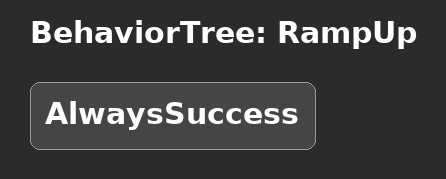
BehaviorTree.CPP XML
<?xml version="1.0" encoding="UTF-8"?>
<root BTCPP_format="4">
  <BehaviorTree ID="RampUp">
    <AlwaysSuccess/>
  </BehaviorTree>

</root>
